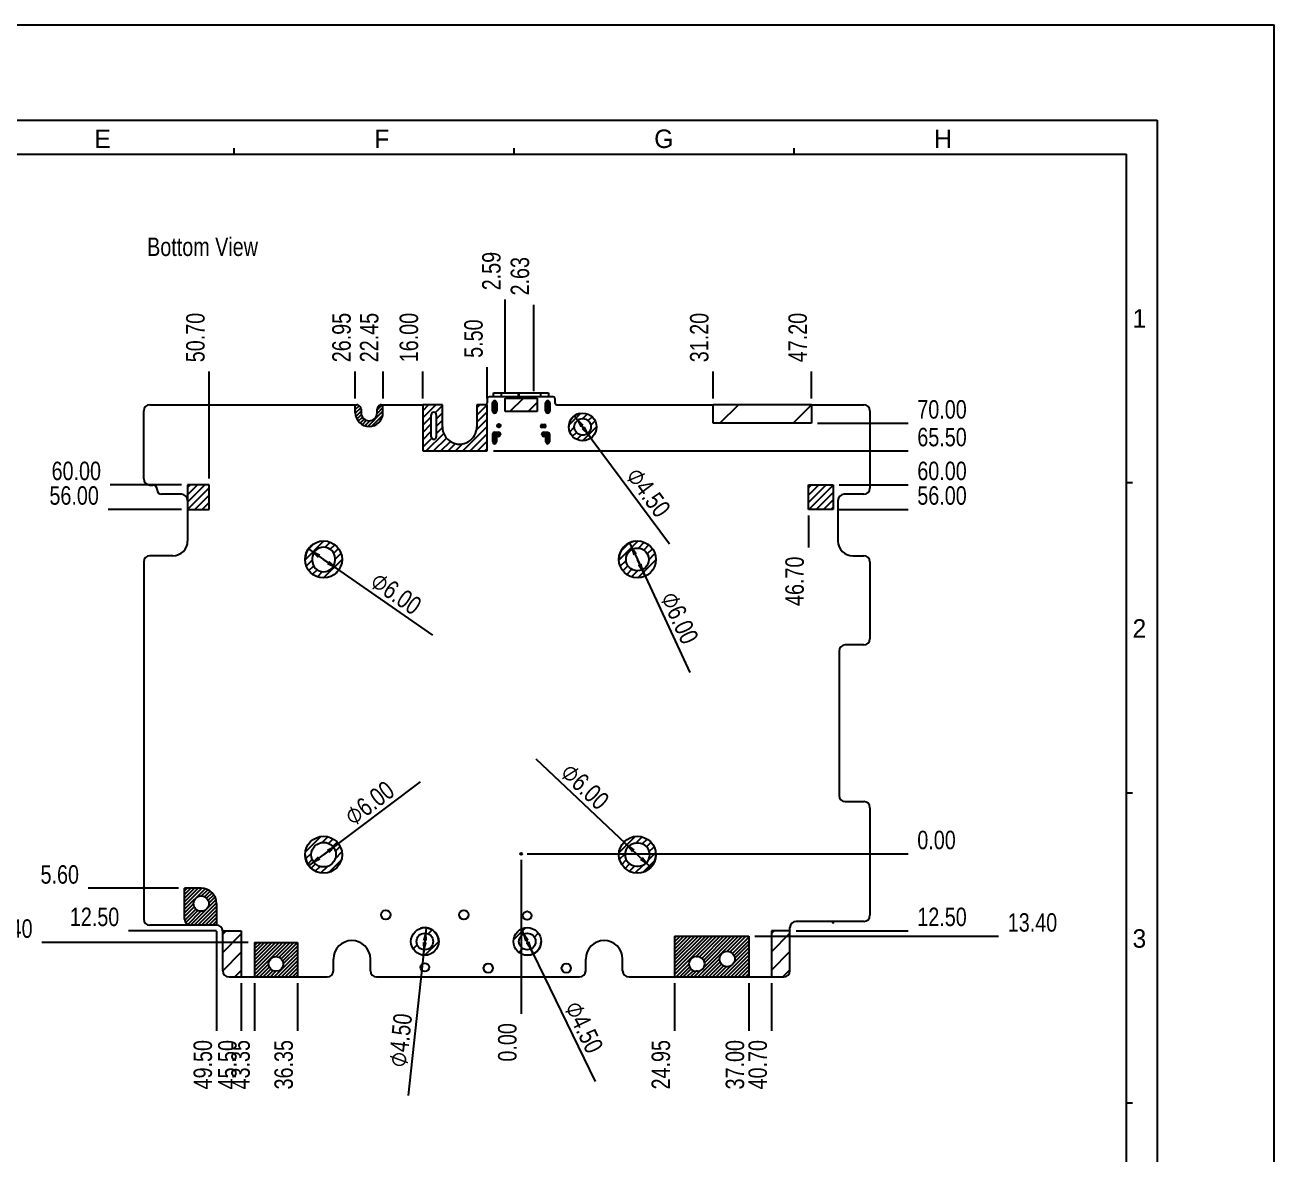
# Model space of a CAD drawing. Header units: millimetres. Extents: x 0 to 420, y 0 to 297.
# Drawn here: x 217 to 420, y 113.5 to 297 of the extents above; entities that cross this region are included whole.
import ezdxf

# ---------------------------------------------------------------- set-up
doc = ezdxf.new("R2010")
doc.units = ezdxf.units.MM
doc.header["$LTSCALE"] = 23.1
doc.layers.get('0').update_dxf_attribs({"linetype": 'CONTINUOUS'})
doc.layers.add('ASSEM_MEM', color=7, linetype='CONTINUOUS')
doc.layers.add('DETAIL', color=7, linetype='CONTINUOUS')
doc.styles.get("Standard").update_dxf_attribs({"font": 'txt', "width": 0.8})
doc.styles.add('TEXTSTYLE_2', font='txt')
doc.styles.add('TEXTSTYLE_3', font='symbol_asme.ttf')
doc.dimstyles.new('DIMSTYLE_1', dxfattribs={"dimtxt": 3, "dimasz": 2.1, "dimexe": 2, "dimexo": 1, "dimgap": 0.75, "dimtad": 0, "dimtih": 1, "dimtoh": 1, "dimzin": 0, "dimdsep": 46, "dimtxsty": 'STANDARD', "dimblk": '_FILLED', "dimblk1": '_FILLED', "dimblk2": '_FILLED', "dimcen": 0.09, "dimazin": 0, "dimtp": 0.01, "dimtm": 0.01, "dimtfac": 1, "dimtofl": 0, "dimtmove": 0, "dimatfit": 3, "dimldrblk": '_FILLED', "dimfxl": 1, "dimtolj": 1, "dimtzin": 0, "dimarcsym": 0})
doc.dimstyles.new('DIMSTYLE_2', dxfattribs={"dimtxt": 3, "dimasz": 2.1, "dimexe": 2, "dimexo": 1, "dimtad": 1, "dimzin": 0, "dimdsep": 46, "dimtxsty": 'STANDARD', "dimblk": '_FILLED', "dimblk1": '_FILLED', "dimblk2": '_FILLED', "dimcen": 0.09, "dimazin": 0, "dimtp": 0.01, "dimtm": 0.01, "dimtfac": 1, "dimtmove": 0, "dimatfit": 2, "dimldrblk": '_FILLED', "dimfxl": 1, "dimtolj": 1, "dimtzin": 0, "dimarcsym": 0})

# ---------------------------------------------------------------- blocks, each defined once
blk = doc.blocks.new('*D25')
at = {"color": 2, "linetype": 'CONTINUOUS'}
blk.add_line((246.92, 223.26), (246.92, 240.67), dxfattribs=at)
at = {"color": 2, "linetype": 'CONTINUOUS', "insert": (243.17, 242.17), "char_height": 3, "width": 12, "attachment_point": 1, "rotation": 90, "line_spacing_factor": 0.9}
blk.add_mtext('50.70', dxfattribs=at)
blk = doc.blocks.new('_FILLED')
at = {"color": 0, "linetype": 'BYBLOCK'}
blk.add_solid([(0, 0), (-1, 0.167), (-1, -0.167)], dxfattribs=at)
blk = doc.blocks.new('*D26')
at = {"color": 2, "linetype": 'CONTINUOUS'}
blk.add_line((297.62, 161.26), (297.62, 136.23), dxfattribs=at)
at = {"color": 2, "linetype": 'CONTINUOUS', "insert": (293.87, 134.73), "char_height": 3, "width": 9.6, "attachment_point": 3, "rotation": 90, "line_spacing_factor": 0.9}
blk.add_mtext('0.00', dxfattribs=at)
blk = doc.blocks.new('*D27')
at = {"color": 2, "linetype": 'CONTINUOUS'}
blk.add_line((270.67, 236.26), (270.67, 240.67), dxfattribs=at)
at = {"color": 2, "linetype": 'CONTINUOUS', "insert": (266.92, 242.17), "char_height": 3, "width": 12, "attachment_point": 1, "rotation": 90, "line_spacing_factor": 0.9}
blk.add_mtext('26.95', dxfattribs=at)
blk = doc.blocks.new('*D28')
at = {"color": 2, "linetype": 'CONTINUOUS'}
blk.add_line((275.17, 236.26), (275.17, 240.67), dxfattribs=at)
at = {"color": 2, "linetype": 'CONTINUOUS', "insert": (271.42, 242.17), "char_height": 3, "width": 12, "attachment_point": 1, "rotation": 90, "line_spacing_factor": 0.9}
blk.add_mtext('22.45', dxfattribs=at)
blk = doc.blocks.new('*D29')
at = {"color": 2, "linetype": 'CONTINUOUS'}
blk.add_line((281.62, 236.26), (281.62, 240.67), dxfattribs=at)
at = {"color": 2, "linetype": 'CONTINUOUS', "insert": (277.87, 242.17), "char_height": 3, "width": 12, "attachment_point": 1, "rotation": 90, "line_spacing_factor": 0.9}
blk.add_mtext('16.00', dxfattribs=at)
blk = doc.blocks.new('*D30')
at = {"color": 2, "linetype": 'CONTINUOUS'}
blk.add_line((292.12, 236.26), (292.12, 241.39), dxfattribs=at)
at = {"color": 2, "linetype": 'CONTINUOUS', "insert": (288.37, 242.89), "char_height": 3, "width": 9.6, "attachment_point": 1, "rotation": 90, "line_spacing_factor": 0.9}
blk.add_mtext('5.50', dxfattribs=at)
blk = doc.blocks.new('*D31')
at = {"color": 2, "linetype": 'CONTINUOUS'}
blk.add_line((295.03, 237.35), (295.03, 252.37), dxfattribs=at)
at = {"color": 2, "linetype": 'CONTINUOUS', "insert": (291.28, 253.87), "char_height": 3, "width": 9.6, "attachment_point": 1, "rotation": 90, "line_spacing_factor": 0.9}
blk.add_mtext('2.59', dxfattribs=at)
blk = doc.blocks.new('*D32')
at = {"color": 6, "linetype": 'CONTINUOUS'}
blk.add_line((299.67, 237.48), (299.67, 251.53), dxfattribs=at)
at = {"color": 6, "linetype": 'CONTINUOUS', "insert": (295.92, 253.03), "char_height": 3, "width": 9.6, "attachment_point": 1, "rotation": 90, "line_spacing_factor": 0.9}
blk.add_mtext('2.63', dxfattribs=at)
blk = doc.blocks.new('*D33')
at = {"color": 2, "linetype": 'CONTINUOUS'}
blk.add_line((328.82, 236.26), (328.82, 240.67), dxfattribs=at)
at = {"color": 2, "linetype": 'CONTINUOUS', "insert": (325.07, 242.17), "char_height": 3, "width": 12, "attachment_point": 1, "rotation": 90, "line_spacing_factor": 0.9}
blk.add_mtext('31.20', dxfattribs=at)
blk = doc.blocks.new('*D34')
at = {"color": 2, "linetype": 'CONTINUOUS'}
blk.add_line((344.82, 236.26), (344.82, 240.67), dxfattribs=at)
at = {"color": 2, "linetype": 'CONTINUOUS', "insert": (341.07, 242.17), "char_height": 3, "width": 12, "attachment_point": 1, "rotation": 90, "line_spacing_factor": 0.9}
blk.add_mtext('47.20', dxfattribs=at)
blk = doc.blocks.new('*D35')
at = {"color": 2, "linetype": 'CONTINUOUS'}
blk.add_line((344.32, 217.26), (344.32, 212.08), dxfattribs=at)
at = {"color": 2, "linetype": 'CONTINUOUS', "insert": (340.57, 210.58), "char_height": 3, "width": 12, "attachment_point": 3, "rotation": 90, "line_spacing_factor": 0.9}
blk.add_mtext('46.70', dxfattribs=at)
blk = doc.blocks.new('*D36')
at = {"color": 2, "linetype": 'CONTINUOUS'}
blk.add_line((338.32, 141.26), (338.32, 133.49), dxfattribs=at)
at = {"color": 2, "linetype": 'CONTINUOUS', "insert": (334.57, 131.99), "char_height": 3, "width": 12, "attachment_point": 3, "rotation": 90, "line_spacing_factor": 0.9}
blk.add_mtext('40.70', dxfattribs=at)
blk = doc.blocks.new('*D37')
at = {"color": 2, "linetype": 'CONTINUOUS'}
blk.add_line((334.62, 141.26), (334.62, 133.49), dxfattribs=at)
at = {"color": 2, "linetype": 'CONTINUOUS', "insert": (330.87, 131.99), "char_height": 3, "width": 12, "attachment_point": 3, "rotation": 90, "line_spacing_factor": 0.9}
blk.add_mtext('37.00', dxfattribs=at)
blk = doc.blocks.new('*D38')
at = {"color": 2, "linetype": 'CONTINUOUS'}
blk.add_line((322.57, 141.26), (322.57, 133.49), dxfattribs=at)
at = {"color": 2, "linetype": 'CONTINUOUS', "insert": (318.82, 131.99), "char_height": 3, "width": 12, "attachment_point": 3, "rotation": 90, "line_spacing_factor": 0.9}
blk.add_mtext('24.95', dxfattribs=at)
blk = doc.blocks.new('*D39')
at = {"color": 2, "linetype": 'CONTINUOUS'}
blk.add_line((261.27, 141.26), (261.27, 133.49), dxfattribs=at)
at = {"color": 2, "linetype": 'CONTINUOUS', "insert": (257.52, 131.99), "char_height": 3, "width": 12, "attachment_point": 3, "rotation": 90, "line_spacing_factor": 0.9}
blk.add_mtext('36.35', dxfattribs=at)
blk = doc.blocks.new('*D40')
at = {"color": 2, "linetype": 'CONTINUOUS'}
blk.add_line((254.27, 141.26), (254.27, 133.49), dxfattribs=at)
at = {"color": 2, "linetype": 'CONTINUOUS', "insert": (250.52, 131.99), "char_height": 3, "width": 12, "attachment_point": 3, "rotation": 90, "line_spacing_factor": 0.9}
blk.add_mtext('43.35', dxfattribs=at)
blk = doc.blocks.new('*D41')
at = {"color": 2, "linetype": 'CONTINUOUS'}
blk.add_line((248.12, 149.66), (248.12, 133.49), dxfattribs=at)
at = {"color": 2, "linetype": 'CONTINUOUS', "insert": (244.37, 131.99), "char_height": 3, "width": 12, "attachment_point": 3, "rotation": 90, "line_spacing_factor": 0.9}
blk.add_mtext('49.50', dxfattribs=at)
blk = doc.blocks.new('*D42')
at = {"color": 2, "linetype": 'CONTINUOUS'}
blk.add_line((252.12, 141.26), (252.12, 133.49), dxfattribs=at)
at = {"color": 2, "linetype": 'CONTINUOUS', "insert": (248.37, 131.99), "char_height": 3, "width": 12, "attachment_point": 3, "rotation": 90, "line_spacing_factor": 0.9}
blk.add_mtext('45.50', dxfattribs=at)
blk = doc.blocks.new('*D43')
at = {"color": 2, "linetype": 'CONTINUOUS'}
blk.add_line((345.82, 232.26), (360.52, 232.26), dxfattribs=at)
at = {"color": 2, "linetype": 'CONTINUOUS', "insert": (362.02, 236.01), "char_height": 3, "width": 12, "attachment_point": 1, "line_spacing_factor": 0.9}
blk.add_mtext('70.00', dxfattribs=at)
blk = doc.blocks.new('*D44')
at = {"color": 2, "linetype": 'CONTINUOUS'}
blk.add_line((298.62, 162.26), (360.52, 162.26), dxfattribs=at)
at = {"color": 2, "linetype": 'CONTINUOUS', "insert": (362.02, 166.01), "char_height": 3, "width": 9.6, "attachment_point": 1, "line_spacing_factor": 0.9}
blk.add_mtext('0.00', dxfattribs=at)
blk = doc.blocks.new('*D45')
at = {"color": 2, "linetype": 'CONTINUOUS'}
blk.add_line((293.12, 227.76), (360.52, 227.76), dxfattribs=at)
at = {"color": 2, "linetype": 'CONTINUOUS', "insert": (362.02, 231.51), "char_height": 3, "width": 12, "attachment_point": 1, "line_spacing_factor": 0.9}
blk.add_mtext('65.50', dxfattribs=at)
blk = doc.blocks.new('*D46')
at = {"color": 2, "linetype": 'CONTINUOUS'}
blk.add_line((349.32, 222.26), (360.52, 222.26), dxfattribs=at)
at = {"color": 2, "linetype": 'CONTINUOUS', "insert": (362.02, 226.01), "char_height": 3, "width": 12, "attachment_point": 1, "line_spacing_factor": 0.9}
blk.add_mtext('60.00', dxfattribs=at)
blk = doc.blocks.new('*D47')
at = {"color": 2, "linetype": 'CONTINUOUS'}
blk.add_line((349.32, 218.26), (360.52, 218.26), dxfattribs=at)
at = {"color": 2, "linetype": 'CONTINUOUS', "insert": (362.02, 222.01), "char_height": 3, "width": 12, "attachment_point": 1, "line_spacing_factor": 0.9}
blk.add_mtext('56.00', dxfattribs=at)
blk = doc.blocks.new('*D48')
at = {"color": 2, "linetype": 'CONTINUOUS'}
blk.add_line((342.32, 149.76), (360.52, 149.76), dxfattribs=at)
at = {"color": 2, "linetype": 'CONTINUOUS', "insert": (362.02, 153.51), "char_height": 3, "width": 12, "attachment_point": 1, "line_spacing_factor": 0.9}
blk.add_mtext('12.50', dxfattribs=at)
blk = doc.blocks.new('*D49')
at = {"color": 2, "linetype": 'CONTINUOUS'}
blk.add_line((335.62, 148.86), (375.22, 148.86), dxfattribs=at)
at = {"color": 2, "linetype": 'CONTINUOUS', "insert": (376.72, 152.61), "char_height": 3, "width": 12, "attachment_point": 1, "line_spacing_factor": 0.9}
blk.add_mtext('13.40', dxfattribs=at)
blk = doc.blocks.new('*D50')
at = {"color": 2, "linetype": 'CONTINUOUS'}
blk.add_line((253.27, 147.86), (219.71, 147.86), dxfattribs=at)
at = {"color": 2, "linetype": 'CONTINUOUS', "insert": (218.21, 151.61), "char_height": 3, "width": 12, "attachment_point": 3, "line_spacing_factor": 0.9}
blk.add_mtext('14.40', dxfattribs=at)
blk = doc.blocks.new('*D51')
at = {"color": 2, "linetype": 'CONTINUOUS'}
blk.add_line((248.12, 149.76), (233.8, 149.76), dxfattribs=at)
at = {"color": 2, "linetype": 'CONTINUOUS', "insert": (232.3, 153.51), "char_height": 3, "width": 12, "attachment_point": 3, "line_spacing_factor": 0.9}
blk.add_mtext('12.50', dxfattribs=at)
blk = doc.blocks.new('*D52')
at = {"color": 2, "linetype": 'CONTINUOUS'}
blk.add_line((241.92, 156.66), (227.25, 156.66), dxfattribs=at)
at = {"color": 2, "linetype": 'CONTINUOUS', "insert": (225.75, 160.41), "char_height": 3, "width": 9.6, "attachment_point": 3, "line_spacing_factor": 0.9}
blk.add_mtext('5.60', dxfattribs=at)
blk = doc.blocks.new('*D53')
at = {"color": 2, "linetype": 'CONTINUOUS'}
blk.add_line((242.42, 222.26), (230.83, 222.26), dxfattribs=at)
at = {"color": 2, "linetype": 'CONTINUOUS', "insert": (229.33, 226.01), "char_height": 3, "width": 12, "attachment_point": 3, "line_spacing_factor": 0.9}
blk.add_mtext('60.00', dxfattribs=at)
blk = doc.blocks.new('*D54')
at = {"color": 2, "linetype": 'CONTINUOUS'}
blk.add_line((242.42, 218.26), (230.48, 218.26), dxfattribs=at)
at = {"color": 2, "linetype": 'CONTINUOUS', "insert": (228.98, 222.01), "char_height": 3, "width": 12, "attachment_point": 3, "line_spacing_factor": 0.9}
blk.add_mtext('56.00', dxfattribs=at)
blk = doc.blocks.new('*D55')
at = {"color": 2, "linetype": 'CONTINUOUS'}
for p, q in [((263.06, 211.84), (265.52, 210.12)), ((267.98, 208.41), (265.52, 210.12)), ((265.52, 210.12), (283.2, 197.81))]:
    blk.add_line(p, q, dxfattribs=at)
at = {"color": 2, "linetype": 'CONTINUOUS', "xscale": 2.1, "yscale": 2.1, "zscale": 2.1}
for p, rotation in [((263.06, 211.84), 145.1528796855), ((267.98, 208.41), 325.1528796855)]:
    blk.add_blockref('_FILLED', p, dxfattribs=dict(at, rotation=rotation))
at = {"color": 2, "linetype": 'CONTINUOUS', "insert": (274.56, 208.39), "char_height": 3, "width": 19.7077, "attachment_point": 1, "rotation": 325.1529, "line_spacing_factor": 0.9, "style": 'TEXTSTYLE_3'}
blk.add_mtext('⌀\\ftxt;{\\W0.8;6.00}', dxfattribs=at)
blk = doc.blocks.new('*D56')
at = {"color": 2, "linetype": 'CONTINUOUS'}
for p, q in [((265.52, 162.12), (281.27, 173.97)), ((267.92, 163.92), (265.52, 162.12)), ((263.12, 160.32), (265.52, 162.12))]:
    blk.add_line(p, q, dxfattribs=at)
at = {"color": 2, "linetype": 'CONTINUOUS', "xscale": 2.1, "yscale": 2.1, "zscale": 2.1}
for p, rotation in [((267.92, 163.92), 36.9458460035), ((263.12, 160.32), 216.9458460035)]:
    blk.add_blockref('_FILLED', p, dxfattribs=dict(at, rotation=rotation))
at = {"color": 2, "linetype": 'CONTINUOUS', "insert": (268.52, 169.07), "char_height": 3, "width": 19.7077, "attachment_point": 1, "rotation": 36.9458, "line_spacing_factor": 0.9, "style": 'TEXTSTYLE_3'}
blk.add_mtext('⌀\\ftxt;{\\W0.8;6.00}', dxfattribs=at)
blk = doc.blocks.new('*D57')
at = {"color": 2, "linetype": 'CONTINUOUS'}
for p, q in [((315.26, 212.84), (316.52, 210.12)), ((317.78, 207.4), (316.52, 210.12)), ((316.52, 210.12), (325.03, 191.75))]:
    blk.add_line(p, q, dxfattribs=at)
at = {"color": 2, "linetype": 'CONTINUOUS', "xscale": 2.1, "yscale": 2.1, "zscale": 2.1}
for p, rotation in [((315.26, 212.84), 114.8564862823), ((317.78, 207.4), 294.8564862823)]:
    blk.add_blockref('_FILLED', p, dxfattribs=dict(at, rotation=rotation))
at = {"color": 2, "linetype": 'CONTINUOUS', "insert": (322.91, 205.25), "char_height": 3, "width": 19.7077, "attachment_point": 1, "rotation": 294.8565, "line_spacing_factor": 0.9, "style": 'TEXTSTYLE_3'}
blk.add_mtext('⌀\\ftxt;{\\W0.8;6.00}', dxfattribs=at)
blk = doc.blocks.new('*D58')
at = {"color": 2, "linetype": 'CONTINUOUS'}
for p, q in [((316.52, 162.12), (300.07, 177.64)), ((314.34, 164.18), (316.52, 162.12)), ((318.7, 160.06), (316.52, 162.12))]:
    blk.add_line(p, q, dxfattribs=at)
at = {"color": 2, "linetype": 'CONTINUOUS', "xscale": 2.1, "yscale": 2.1, "zscale": 2.1}
for p, rotation in [((314.34, 164.18), 136.6689929686), ((318.7, 160.06), 316.6689929686)]:
    blk.add_blockref('_FILLED', p, dxfattribs=dict(at, rotation=rotation))
at = {"color": 2, "linetype": 'CONTINUOUS', "insert": (312.2, 171.35), "char_height": 3, "width": 19.7077, "attachment_point": 3, "rotation": 316.669, "line_spacing_factor": 0.9, "style": 'TEXTSTYLE_3'}
blk.add_mtext('⌀\\ftxt;{\\W0.8;6.00}', dxfattribs=at)
blk = doc.blocks.new('*D59')
at = {"color": 2, "linetype": 'CONTINUOUS'}
for p, q in [((306.28, 233.47), (307.62, 231.66)), ((308.96, 229.86), (307.62, 231.66)), ((307.62, 231.66), (321.72, 212.68))]:
    blk.add_line(p, q, dxfattribs=at)
at = {"color": 2, "linetype": 'CONTINUOUS', "xscale": 2.1, "yscale": 2.1, "zscale": 2.1}
for p, rotation in [((306.28, 233.47), 126.6146662933), ((308.96, 229.86), 306.6146662933)]:
    blk.add_blockref('_FILLED', p, dxfattribs=dict(at, rotation=rotation))
at = {"color": 2, "linetype": 'CONTINUOUS', "insert": (316.9, 225.46), "char_height": 3, "width": 19.7077, "attachment_point": 1, "rotation": 306.6147, "line_spacing_factor": 0.9, "style": 'TEXTSTYLE_3'}
blk.add_mtext('⌀\\ftxt;{\\W0.8;4.50}', dxfattribs=at)
blk = doc.blocks.new('*D60')
at = {"color": 2, "linetype": 'CONTINUOUS'}
for p, q in [((282.21, 150.25), (281.97, 148.01)), ((281.97, 148.01), (279.26, 122.98)), ((281.73, 145.77), (281.97, 148.01))]:
    blk.add_line(p, q, dxfattribs=at)
at = {"color": 2, "linetype": 'CONTINUOUS', "xscale": 2.1, "yscale": 2.1, "zscale": 2.1}
for p, rotation in [((282.21, 150.25), 83.8208114914), ((281.73, 145.77), 263.8208114914)]:
    blk.add_blockref('_FILLED', p, dxfattribs=dict(at, rotation=rotation))
at = {"color": 2, "linetype": 'CONTINUOUS', "insert": (276.94, 136.45), "char_height": 3, "width": 19.7077, "attachment_point": 3, "rotation": 83.8208, "line_spacing_factor": 0.9, "style": 'TEXTSTYLE_3'}
blk.add_mtext('⌀\\ftxt;{\\W0.8;4.50}', dxfattribs=at)
blk = doc.blocks.new('*D61')
at = {"color": 2, "linetype": 'CONTINUOUS'}
for p, q in [((297.64, 150.04), (298.62, 148.01)), ((299.6, 145.99), (298.62, 148.01)), ((298.62, 148.01), (309.65, 125.25))]:
    blk.add_line(p, q, dxfattribs=at)
at = {"color": 2, "linetype": 'CONTINUOUS', "xscale": 2.1, "yscale": 2.1, "zscale": 2.1}
for p, rotation in [((297.64, 150.04), 115.8522380238), ((299.6, 145.99), 295.8522380238)]:
    blk.add_blockref('_FILLED', p, dxfattribs=dict(at, rotation=rotation))
at = {"color": 2, "linetype": 'CONTINUOUS', "insert": (307.29, 138.71), "char_height": 3, "width": 19.7077, "attachment_point": 1, "rotation": 295.8522, "line_spacing_factor": 0.9, "style": 'TEXTSTYLE_3'}
blk.add_mtext('⌀\\ftxt;{\\W0.8;4.50}', dxfattribs=at)

msp = doc.modelspace()

# ---------------------------------------------------------------- linework, layer by layer
at = {"color": 7, "linetype": 'CONTINUOUS'}
for p in [(0, 297), (420, 0)]:
    msp.add_line(p, (420, 297), dxfattribs=at)
at = {"color": 4, "linetype": 'CONTINUOUS'}
for p, q in [((19, 281.5), (401, 281.5)), ((401, 281.5), (401, 15.5)), ((251, 276), (251, 277)), ((296.5, 276), (296.5, 277)), ((342, 276), (342, 277)), ((23.5, 276), (396, 276)), ((396, 21), (396, 276)), ((396, 222.6), (397, 222.6)), ((396, 172.2), (397, 172.2)), ((396, 121.8), (397, 121.8))]:
    msp.add_line(p, q, dxfattribs=at)
at = {"color": 2, "linetype": 'CONTINUOUS'}
for centre, radius, start, end in [((307.618, 231.661), 2.25, 102.65218, 180), ((265.518, 210.121), 3, 126.71793, 180), ((316.518, 210.121), 3, 96.42154, 180), ((265.518, 162.121), 3, 180, 235.38079), ((316.518, 162.121), 3, 298.23404, 360), ((281.968, 148.011), 2.25, 0, 107.7833), ((298.618, 148.011), 2.25, 271.88975, 360)]:
    msp.add_arc(centre, radius, start, end, dxfattribs=at)
at = {"layer": 'ASSEM_MEM', "color": 7, "linetype": 'CONTINUOUS'}
for p, q in [((292.118, 236.261), (292.118, 235.561)), ((302.818, 236.561), (292.418, 236.561)), ((292.948, 234.261), (292.948, 235.561)), ((293.148, 236.561), (293.148, 237.211)), ((293.148, 237.211), (302.088, 237.211)), ((293.148, 235.868), (293.148, 233.955)), ((293.148, 235.661), (293.448, 235.661)), ((293.448, 233.955), (293.448, 235.868)), ((293.648, 235.561), (293.648, 234.261)), ((297.218, 236.561), (297.218, 237.211)), ((297.218, 237.011), (297.238, 237.011)), ((297.218, 236.961), (297.238, 236.961)), ((297.238, 236.786), (297.218, 236.786)), ((297.238, 237.211), (297.238, 236.561)), ((301.588, 234.261), (301.588, 235.561)), ((301.788, 235.868), (301.788, 233.955)), ((301.788, 235.661), (302.088, 235.661)), ((302.088, 237.211), (302.088, 236.561)), ((302.088, 233.955), (302.088, 235.868)), ((302.288, 235.561), (302.288, 234.261)), ((303.118, 236.261), (303.118, 235.561)), ((236.268, 223.211), (236.268, 234.261)), ((237.268, 235.261), (270.668, 235.261)), ((275.168, 235.261), (281.618, 235.261)), ((293.448, 234.161), (293.148, 234.161)), ((302.088, 234.161), (301.788, 234.161)), ((303.418, 235.261), (328.818, 235.261)), ((344.818, 235.261), (353.318, 235.261)), ((354.318, 234.261), (354.318, 221.711)), ((290.418, 231.681), (290.418, 231.661)), ((293.868, 232.121), (294.167, 232.121)), ((294.111, 231.586), (293.924, 231.586)), ((301.524, 231.586), (300.911, 231.586)), ((301.031, 231.986), (301.405, 231.986)), ((301.043, 232.046), (301.393, 232.046)), ((301.393, 231.546), (301.043, 231.546)), ((292.998, 229.211), (292.998, 230.511)), ((293.148, 230.765), (293.148, 229.211)), ((293.148, 230.511), (293.448, 230.511)), ((293.298, 230.811), (293.948, 230.811)), ((293.448, 229.211), (293.448, 230.811)), ((293.448, 230.041), (293.466, 230.041)), ((293.448, 230.031), (293.598, 230.031)), ((293.448, 229.881), (293.468, 229.881)), ((293.468, 229.281), (293.468, 230.811)), ((293.468, 230.786), (293.515, 230.786)), ((294.243, 230.536), (293.468, 230.536)), ((293.468, 230.386), (294.243, 230.386)), ((293.598, 230.061), (293.468, 230.061)), ((293.515, 230.786), (293.515, 230.811)), ((293.515, 229.281), (293.515, 230.031)), ((293.598, 230.111), (293.598, 229.211)), ((293.948, 230.111), (293.598, 230.111)), ((293.668, 230.386), (293.668, 230.536)), ((293.708, 230.546), (293.708, 230.536)), ((293.793, 230.546), (293.708, 230.546)), ((293.708, 230.386), (293.708, 230.376)), ((293.708, 230.376), (294.058, 230.376)), ((293.718, 230.546), (293.718, 230.536)), ((293.793, 230.746), (293.793, 230.546)), ((293.953, 230.746), (293.793, 230.746)), ((293.89, 230.516), (293.818, 230.516)), ((293.818, 230.406), (293.868, 230.406)), ((293.868, 230.406), (293.872, 230.516)), ((293.868, 230.406), (293.874, 230.406)), ((293.874, 230.406), (293.872, 230.516)), ((293.874, 230.406), (293.89, 230.406)), ((293.953, 230.546), (293.953, 230.746)), ((294.058, 230.546), (293.953, 230.546)), ((293.97, 230.52), (293.97, 230.402)), ((294.018, 230.386), (294.018, 230.536)), ((294.028, 230.386), (294.028, 230.376)), ((294.048, 230.386), (294.048, 230.546)), ((294.058, 230.536), (294.058, 230.546)), ((294.058, 230.376), (294.058, 230.386)), ((294.248, 230.511), (294.248, 230.411)), ((300.988, 230.411), (300.988, 230.511)), ((300.993, 230.536), (301.768, 230.536)), ((300.993, 230.386), (301.768, 230.386)), ((301.178, 230.546), (301.178, 230.536)), ((301.283, 230.546), (301.178, 230.546)), ((301.178, 230.386), (301.178, 230.376)), ((301.178, 230.376), (301.528, 230.376)), ((301.188, 230.386), (301.188, 230.546)), ((301.208, 230.376), (301.208, 230.386)), ((301.218, 230.386), (301.218, 230.536)), ((301.266, 230.402), (301.266, 230.52)), ((301.283, 230.746), (301.283, 230.546)), ((301.443, 230.746), (301.283, 230.746)), ((301.288, 230.811), (301.938, 230.811)), ((301.638, 230.111), (301.288, 230.111)), ((301.361, 230.516), (301.346, 230.516)), ((301.346, 230.406), (301.418, 230.406)), ((301.368, 230.516), (301.361, 230.516)), ((301.364, 230.406), (301.361, 230.516)), ((301.368, 230.516), (301.364, 230.406)), ((301.418, 230.516), (301.368, 230.516)), ((301.443, 230.546), (301.443, 230.746)), ((301.528, 230.546), (301.443, 230.546)), ((301.518, 230.536), (301.518, 230.546)), ((301.528, 230.536), (301.528, 230.546)), ((301.528, 230.376), (301.528, 230.386)), ((301.568, 230.386), (301.568, 230.536)), ((301.638, 229.211), (301.638, 230.111)), ((301.768, 230.061), (301.638, 230.061)), ((301.788, 230.031), (301.638, 230.031)), ((301.72, 230.811), (301.72, 230.786)), ((301.768, 230.786), (301.72, 230.786)), ((301.72, 229.281), (301.72, 230.031)), ((301.768, 229.281), (301.768, 230.811)), ((301.788, 229.881), (301.768, 229.881)), ((301.769, 230.041), (301.788, 230.041)), ((301.788, 230.811), (301.788, 229.211)), ((301.788, 230.511), (302.088, 230.511)), ((302.088, 229.211), (302.088, 230.765)), ((302.238, 230.511), (302.238, 229.211)), ((293.448, 229.211), (293.148, 229.211)), ((293.448, 229.281), (293.598, 229.281)), ((301.638, 229.281), (301.788, 229.281)), ((302.088, 229.211), (301.788, 229.211)), ((237.268, 222.211), (237.768, 222.211)), ((238.468, 221.511), (238.468, 221.411)), ((242.418, 220.711), (239.168, 220.711)), ((349.118, 219.711), (349.118, 213.111)), ((353.318, 220.711), (350.118, 220.711)), ((243.418, 218.261), (243.418, 213.111)), ((236.268, 209.711), (236.268, 151.661)), ((241.018, 210.711), (237.268, 210.711)), ((351.518, 210.711), (353.318, 210.711)), ((354.318, 209.711), (354.318, 197.211)), ((349.318, 195.211), (349.318, 171.761)), ((353.318, 196.211), (350.318, 196.211)), ((350.318, 170.761), (353.318, 170.761)), ((354.318, 169.761), (354.318, 152.261)), ((243.918, 150.661), (237.268, 150.661)), ((341.318, 149.761), (341.318, 150.261)), ((353.318, 151.261), (342.318, 151.261)), ((267.118, 143.261), (267.118, 145.161)), ((273.118, 143.261), (273.118, 145.161)), ((308.118, 143.261), (308.118, 145.161)), ((314.118, 143.261), (314.118, 145.161)), ((252.118, 142.261), (254.268, 142.261)), ((261.268, 142.261), (266.118, 142.261)), ((274.118, 142.261), (307.118, 142.261)), ((315.118, 142.261), (322.568, 142.261)), ((334.618, 142.261), (338.318, 142.261))]:
    msp.add_line(p, q, dxfattribs=at)
at = {"layer": 'ASSEM_MEM', "color": 9, "linetype": 'CONTINUOUS'}
for p, q in [((293.448, 235.645), (293.148, 235.645)), ((293.148, 235.553), (293.448, 235.553)), ((294.403, 237.211), (294.403, 236.561)), ((300.833, 236.561), (300.833, 237.211)), ((302.088, 235.645), (301.788, 235.645)), ((301.788, 235.553), (302.088, 235.553)), ((293.448, 235.418), (293.148, 235.418)), ((293.148, 234.404), (293.448, 234.404)), ((293.448, 234.27), (293.148, 234.27)), ((293.148, 234.177), (293.448, 234.177)), ((302.088, 235.418), (301.788, 235.418)), ((301.788, 234.404), (302.088, 234.404)), ((302.088, 234.27), (301.788, 234.27)), ((301.788, 234.177), (302.088, 234.177)), ((293.148, 230.661), (293.448, 230.661)), ((293.448, 230.495), (293.148, 230.495)), ((293.148, 230.403), (293.448, 230.403)), ((293.448, 230.268), (293.148, 230.268)), ((293.148, 229.454), (293.448, 229.454)), ((293.568, 230.536), (293.568, 230.386)), ((293.793, 230.586), (293.953, 230.586)), ((293.818, 230.516), (293.818, 230.406)), ((293.89, 230.406), (293.89, 230.516)), ((294.046, 230.386), (294.046, 230.536)), ((294.118, 230.536), (294.118, 230.386)), ((294.198, 230.386), (294.198, 230.536)), ((301.038, 230.536), (301.038, 230.386)), ((301.118, 230.386), (301.118, 230.536)), ((301.189, 230.536), (301.189, 230.386)), ((301.283, 230.586), (301.443, 230.586)), ((301.346, 230.516), (301.346, 230.406)), ((301.418, 230.406), (301.418, 230.516)), ((301.668, 230.386), (301.668, 230.536)), ((301.788, 230.661), (302.088, 230.661)), ((302.088, 230.495), (301.788, 230.495)), ((301.788, 230.403), (302.088, 230.403)), ((302.088, 230.268), (301.788, 230.268)), ((301.788, 229.454), (302.088, 229.454)), ((293.448, 229.32), (293.148, 229.32)), ((293.148, 229.227), (293.448, 229.227)), ((302.088, 229.32), (301.788, 229.32)), ((301.788, 229.227), (302.088, 229.227))]:
    msp.add_line(p, q, dxfattribs=at)
at = {"layer": 'ASSEM_MEM', "color": 4, "linetype": 'CONTINUOUS'}
for p, q in [((295.028, 234.141), (295.028, 236.351)), ((295.028, 236.351), (300.248, 236.351)), ((300.248, 236.351), (300.248, 234.141)), ((270.668, 235.196), (270.662, 235.196)), ((270.668, 233.961), (270.668, 235.261)), ((270.668, 235.261), (270.911, 235.261)), ((271.471, 234.908), (271.264, 235.115)), ((271.618, 234.554), (271.618, 233.961)), ((274.218, 233.961), (274.218, 234.554)), ((274.571, 235.115), (274.364, 234.908)), ((274.925, 235.261), (275.168, 235.261)), ((275.168, 233.961), (275.168, 235.261)), ((281.618, 235.261), (281.618, 227.761)), ((284.818, 235.261), (281.618, 235.261)), ((283.018, 230.041), (283.018, 233.641)), ((283.818, 233.641), (283.818, 230.041)), ((284.818, 231.641), (284.818, 235.261)), ((290.418, 235.261), (290.418, 231.681)), ((292.118, 235.261), (290.418, 235.261)), ((292.118, 227.761), (292.118, 235.261)), ((300.248, 234.141), (295.028, 234.141)), ((328.818, 232.261), (328.818, 235.261)), ((344.818, 235.261), (328.818, 235.261)), ((344.818, 235.261), (344.818, 232.261)), ((344.818, 232.261), (328.818, 232.261)), ((281.618, 227.761), (292.118, 227.761)), ((243.418, 222.261), (243.418, 218.261)), ((246.918, 222.261), (243.418, 222.261)), ((246.918, 218.261), (246.918, 222.261)), ((344.318, 222.261), (348.318, 222.261)), ((344.318, 218.261), (344.318, 222.261)), ((348.318, 222.261), (348.318, 218.261)), ((243.418, 218.261), (246.918, 218.261)), ((348.318, 218.261), (344.318, 218.261)), ((263.668, 210.271), (263.668, 209.971)), ((267.368, 209.971), (267.368, 210.271)), ((316.668, 163.971), (316.368, 163.971)), ((316.368, 160.271), (316.668, 160.271)), ((242.918, 151.661), (242.918, 156.661)), ((245.618, 156.661), (242.918, 156.661)), ((248.118, 154.161), (248.118, 150.661)), ((248.118, 150.661), (243.918, 150.661)), ((249.118, 143.261), (249.118, 149.761)), ((249.118, 149.761), (252.118, 149.761)), ((252.118, 149.761), (252.118, 142.261)), ((322.568, 148.861), (334.618, 148.861)), ((322.568, 148.861), (322.568, 142.261)), ((334.618, 148.861), (334.618, 142.261)), ((341.318, 149.761), (338.318, 149.761)), ((338.318, 149.761), (338.318, 142.261)), ((341.318, 143.261), (341.318, 149.761)), ((254.268, 147.861), (254.268, 142.261)), ((254.268, 147.861), (261.268, 147.861)), ((261.268, 147.861), (261.268, 142.261)), ((326.068, 145.561), (326.268, 145.561)), ((250.118, 142.261), (252.118, 142.261)), ((254.268, 142.261), (261.268, 142.261)), ((322.568, 142.261), (334.618, 142.261)), ((326.268, 143.161), (326.068, 143.161)), ((338.318, 142.261), (340.318, 142.261))]:
    msp.add_line(p, q, dxfattribs=at)
at = {"layer": 'ASSEM_MEM', "color": 2, "linetype": 'CONTINUOUS'}
for p, q in [((295.788, 234.141), (297.998, 236.351)), ((298.757, 234.141), (300.248, 235.631)), ((270.668, 235.059), (270.87, 235.261)), ((270.668, 234.465), (271.291, 235.088)), ((270.67, 233.873), (271.568, 234.771)), ((270.75, 233.359), (271.618, 234.227)), ((270.917, 232.932), (271.651, 233.667)), ((272.678, 231.724), (275.168, 234.213)), ((273.291, 231.742), (275.137, 233.588)), ((274.213, 233.853), (275.168, 234.807)), ((274.218, 234.451), (275.028, 235.261)), ((281.618, 234.297), (282.581, 235.261)), ((281.618, 233.11), (283.769, 235.261)), ((283.657, 233.961), (284.818, 235.122)), ((283.818, 232.934), (284.818, 233.934)), ((290.418, 234.782), (290.897, 235.261)), ((290.418, 233.594), (292.085, 235.261)), ((290.418, 232.406), (292.118, 234.106)), ((305.384, 231.929), (307.35, 233.895)), ((307.653, 233.011), (308.41, 233.767)), ((329.938, 232.261), (332.938, 235.261)), ((341.818, 232.261), (344.818, 235.261)), ((271.149, 232.57), (271.829, 233.251)), ((271.438, 232.266), (272.113, 232.94)), ((271.784, 232.018), (272.497, 232.731)), ((272.192, 231.831), (273.026, 232.666)), ((281.618, 231.922), (283.018, 233.322)), ((281.618, 230.734), (283.018, 232.134)), ((283.818, 231.746), (284.818, 232.746)), ((283.818, 230.558), (284.82, 231.56)), ((288.149, 227.761), (292.118, 231.73)), ((290.375, 231.176), (292.118, 232.918)), ((305.512, 230.869), (306.268, 231.625)), ((307.618, 229.411), (309.868, 231.661)), ((308.507, 232.677), (309.145, 233.314)), ((308.942, 231.923), (309.649, 232.63)), ((281.618, 229.546), (283.018, 230.946)), ((281.618, 228.358), (283.083, 229.823)), ((282.209, 227.761), (285.033, 230.585)), ((283.397, 227.761), (285.484, 229.848)), ((289.337, 227.761), (292.118, 230.542)), ((305.965, 230.134), (306.602, 230.771)), ((306.649, 229.63), (307.356, 230.337)), ((284.585, 227.761), (286.119, 229.296)), ((285.773, 227.761), (286.953, 228.941)), ((286.961, 227.761), (288.103, 228.903)), ((290.525, 227.761), (292.118, 229.354)), ((291.713, 227.761), (292.118, 228.166)), ((243.418, 221.825), (243.854, 222.261)), ((243.418, 220.637), (245.042, 222.261)), ((243.418, 219.449), (246.23, 222.261)), ((243.418, 218.261), (246.918, 221.761)), ((344.318, 221.75), (344.829, 222.261)), ((344.318, 220.562), (346.017, 222.261)), ((344.318, 219.374), (347.205, 222.261)), ((344.393, 218.261), (348.318, 222.186)), ((244.606, 218.261), (246.918, 220.573)), ((245.794, 218.261), (246.918, 219.385)), ((345.581, 218.261), (348.318, 220.998)), ((346.769, 218.261), (348.318, 219.81)), ((347.956, 218.261), (348.318, 218.622)), ((262.518, 210.061), (265.578, 213.12)), ((262.963, 211.694), (263.945, 212.675)), ((265.751, 212.106), (266.574, 212.929)), ((266.603, 211.77), (267.338, 212.505)), ((267.155, 211.134), (267.928, 211.907)), ((313.521, 209.982), (316.656, 213.118)), ((313.857, 211.506), (315.133, 212.782)), ((316.69, 211.963), (317.633, 212.906)), ((317.562, 211.648), (318.384, 212.47)), ((318.13, 211.028), (318.962, 211.86)), ((262.71, 209.065), (263.668, 210.023)), ((265.518, 207.121), (268.518, 210.121)), ((267.368, 210.159), (268.342, 211.133)), ((313.733, 209.006), (314.676, 209.949)), ((316.6, 207.122), (319.517, 210.038)), ((318.367, 210.077), (319.363, 211.073)), ((263.133, 208.3), (263.902, 209.069)), ((263.732, 207.711), (264.468, 208.447)), ((264.506, 207.297), (265.339, 208.13)), ((267.272, 207.687), (267.951, 208.367)), ((314.169, 208.255), (314.991, 209.076)), ((314.779, 207.676), (315.611, 208.509)), ((315.566, 207.276), (316.562, 208.272)), ((262.553, 162.578), (265.061, 165.086)), ((265.268, 164.105), (266.204, 165.041)), ((266.309, 163.958), (267.051, 164.7)), ((313.54, 162.484), (316.155, 165.099)), ((316.208, 163.964), (317.269, 165.025)), ((317.294, 163.862), (318.101, 164.669)), ((267.001, 163.463), (267.709, 164.17)), ((267.421, 161.507), (268.484, 162.57)), ((267.431, 162.704), (268.197, 163.471)), ((318.012, 163.392), (318.748, 164.128)), ((318.353, 161.357), (319.494, 162.498)), ((318.445, 162.637), (319.224, 163.416)), ((262.597, 161.435), (263.534, 162.371)), ((262.939, 160.588), (263.681, 161.33)), ((263.469, 159.93), (264.176, 160.638)), ((266.338, 159.235), (268.404, 161.301)), ((313.614, 161.369), (314.525, 162.281)), ((313.97, 160.538), (314.717, 161.285)), ((314.511, 159.891), (315.26, 160.64)), ((316.141, 159.145), (317.432, 160.436)), ((317.455, 159.271), (319.368, 161.184)), ((264.168, 159.442), (264.934, 160.208)), ((265.069, 159.155), (266.132, 160.218)), ((315.223, 159.415), (316.099, 160.291)), ((242.918, 156.228), (243.351, 156.661)), ((242.918, 155.634), (243.945, 156.661)), ((242.918, 155.04), (244.539, 156.661)), ((242.918, 154.446), (245.133, 156.661)), ((242.918, 153.852), (245.725, 156.659)), ((242.918, 153.258), (246.242, 156.582)), ((245.664, 155.41), (246.679, 156.425)), ((246.143, 155.295), (247.055, 156.207)), ((246.494, 155.052), (247.378, 155.936)), ((246.526, 153.302), (248.032, 154.809)), ((246.742, 154.707), (247.651, 155.615)), ((246.866, 154.236), (247.872, 155.242)), ((242.918, 152.664), (244.369, 154.115)), ((242.918, 152.07), (244.484, 153.636)), ((242.932, 151.491), (244.727, 153.285)), ((243.109, 151.073), (245.072, 153.036)), ((243.422, 150.792), (245.543, 152.913)), ((243.885, 150.662), (246.477, 153.253)), ((244.479, 150.661), (248.114, 154.296)), ((245.073, 150.661), (248.118, 153.706)), ((245.667, 150.661), (248.118, 153.112)), ((246.261, 150.661), (248.118, 152.518)), ((246.855, 150.661), (248.118, 151.924)), ((247.449, 150.661), (248.118, 151.33)), ((248.043, 150.661), (248.118, 150.736)), ((296.386, 148.3), (298.328, 150.242)), ((249.118, 149.201), (249.678, 149.761)), ((249.118, 146.231), (252.118, 149.231)), ((282.492, 149.255), (283.158, 149.921)), ((299.77, 148.714), (300.417, 149.362)), ((322.568, 148.564), (322.865, 148.861)), ((322.568, 147.97), (323.459, 148.861)), ((322.568, 147.376), (324.053, 148.861)), ((322.568, 146.782), (324.647, 148.861)), ((322.568, 146.188), (325.241, 148.861)), ((322.568, 145.594), (325.835, 148.861)), ((322.568, 145), (326.429, 148.861)), ((322.568, 144.406), (327.023, 148.861)), ((322.568, 143.812), (327.617, 148.861)), ((322.568, 143.218), (328.21, 148.861)), ((322.568, 142.624), (328.804, 148.861)), ((326.098, 145.561), (329.398, 148.861)), ((326.362, 142.261), (332.962, 148.861)), ((326.635, 145.504), (329.992, 148.861)), ((327.021, 145.295), (330.586, 148.861)), ((327.297, 144.978), (331.18, 148.861)), ((327.35, 143.843), (332.368, 148.861)), ((327.454, 144.541), (331.774, 148.861)), ((331.106, 146.411), (333.556, 148.861)), ((331.602, 146.313), (334.15, 148.861)), ((331.964, 146.081), (334.618, 148.735)), ((338.318, 149.305), (338.774, 149.761)), ((338.318, 146.335), (341.318, 149.335)), ((249.118, 143.261), (252.118, 146.261)), ((254.268, 147.383), (254.746, 147.861)), ((254.268, 146.789), (255.34, 147.861)), ((254.268, 146.195), (255.934, 147.861)), ((254.268, 145.601), (256.528, 147.861)), ((254.268, 145.007), (257.122, 147.861)), ((254.268, 144.413), (257.716, 147.861)), ((254.268, 143.819), (258.31, 147.861)), ((254.268, 143.225), (258.904, 147.861)), ((254.268, 142.631), (259.498, 147.861)), ((257.792, 145.561), (260.092, 147.861)), ((258.274, 145.449), (260.686, 147.861)), ((258.622, 145.204), (261.268, 147.849)), ((258.863, 144.851), (261.268, 147.255)), ((258.968, 144.361), (261.268, 146.661)), ((280.058, 146.821), (280.724, 147.487)), ((281.968, 145.761), (284.218, 148.011)), ((297.267, 146.211), (297.915, 146.859)), ((330.52, 142.261), (334.618, 146.359)), ((332.199, 144.534), (334.618, 146.953)), ((332.223, 145.746), (334.618, 148.141)), ((332.361, 145.29), (334.618, 147.547)), ((338.318, 143.366), (341.318, 146.366)), ((254.492, 142.261), (256.568, 144.337)), ((257.462, 142.261), (261.268, 146.067)), ((258.056, 142.261), (261.268, 145.473)), ((258.65, 142.261), (261.268, 144.879)), ((259.244, 142.261), (261.268, 144.285)), ((322.798, 142.261), (324.868, 144.331)), ((326.956, 142.261), (329.868, 145.173)), ((327.55, 142.261), (329.966, 144.676)), ((328.144, 142.261), (330.198, 144.315)), ((331.114, 142.261), (334.618, 145.765)), ((331.708, 142.261), (334.618, 145.171)), ((332.302, 142.261), (334.618, 144.577)), ((251.088, 142.261), (252.118, 143.291)), ((255.086, 142.261), (256.68, 143.855)), ((255.68, 142.261), (256.925, 143.507)), ((256.274, 142.261), (257.278, 143.265)), ((256.868, 142.261), (257.768, 143.161)), ((259.838, 142.261), (261.268, 143.691)), ((260.432, 142.261), (261.268, 143.097)), ((261.026, 142.261), (261.268, 142.503)), ((323.392, 142.261), (324.982, 143.851)), ((323.986, 142.261), (325.229, 143.503)), ((324.58, 142.261), (325.583, 143.263)), ((325.174, 142.261), (326.074, 143.161)), ((325.768, 142.261), (326.786, 143.279)), ((328.738, 142.261), (330.533, 144.056)), ((329.332, 142.261), (330.989, 143.918)), ((329.926, 142.261), (331.745, 144.08)), ((332.896, 142.261), (334.618, 143.983)), ((333.49, 142.261), (334.618, 143.389)), ((334.084, 142.261), (334.618, 142.795)), ((340.183, 142.261), (341.318, 143.396))]:
    msp.add_line(p, q, dxfattribs=at)
at = {"layer": 'ASSEM_MEM', "color": 4, "linetype": 'CONTINUOUS'}
for centre, radius in [((307.618, 231.661), 2.25), ((307.618, 231.661), 1.35), ((265.518, 210.121), 3), ((316.518, 210.121), 3), ((316.518, 210.121), 1.85), ((265.518, 162.121), 3), ((316.518, 162.121), 3), ((265.518, 162.121), 2), ((245.618, 154.161), 1.25), ((281.968, 148.011), 2.25), ((298.618, 148.011), 2.25), ((348.318, 151.061), 0.05), ((281.968, 148.011), 1.35), ((298.618, 148.011), 1.35), ((331.118, 145.161), 1.25), ((257.768, 144.361), 1.2)]:
    msp.add_circle(centre, radius, dxfattribs=at)
at = {"layer": 'ASSEM_MEM', "color": 7, "linetype": 'CONTINUOUS'}
for centre, radius in [((294.018, 231.861), 0.3), ((294.018, 231.861), 0.225), ((294.018, 231.861), 0.208), ((294.018, 231.861), 0.105), ((301.218, 231.861), 0.105), ((297.618, 162.261), 0.15), ((275.623, 152.351), 0.75), ((288.303, 152.351), 0.75), ((298.618, 152.211), 0.7), ((281.963, 143.811), 0.7), ((292.278, 143.671), 0.75), ((304.958, 143.671), 0.75)]:
    msp.add_circle(centre, radius, dxfattribs=at)
for centre, radius, start, end in [((291.818, 235.561), 0.3, 270, 360), ((292.418, 236.261), 0.3, 90, 180), ((293.298, 235.561), 0.35, 0, 180), ((301.938, 235.561), 0.35, 0, 180), ((302.818, 236.261), 0.3, 0, 90), ((303.418, 235.561), 0.3, 180, 270), ((237.268, 234.261), 1, 90, 180), ((293.298, 234.261), 0.35, 180, 360), ((301.938, 234.261), 0.35, 180, 360), ((353.318, 234.261), 1, 0, 90), ((287.618, 231.661), 2.8, 180, 180.40925), ((301.043, 231.796), 0.25, 90, 270), ((301.218, 231.861), 0.225, 146.25464, 33.74547), ((301.218, 231.861), 0.208, 143.13416, 36.86578), ((301.393, 231.796), 0.25, 270, 90), ((293.298, 230.511), 0.3, 90, 180), ((293.728, 230.786), 0.3, 201.71762, 203.07392), ((293.268, 230.59), 0.2, 0, 23.07392), ((293.948, 230.511), 0.3, 0, 90), ((293.948, 230.411), 0.3, 270, 360), ((301.288, 230.511), 0.3, 90, 180), ((301.288, 230.411), 0.3, 180, 270), ((301.968, 230.59), 0.2, 156.92608, 180), ((301.508, 230.786), 0.3, 336.92608, 338.96053), ((301.938, 230.511), 0.3, 0, 90), ((293.298, 229.211), 0.3, 180, 360), ((301.938, 229.211), 0.3, 180, 360), ((237.268, 223.211), 1, 180, 270), ((237.768, 221.511), 0.7, 0, 90), ((239.168, 221.411), 0.7, 180, 270), ((353.318, 221.711), 1, 270, 360), ((242.418, 219.711), 1, 0, 90), ((350.118, 219.711), 1, 90, 180), ((241.018, 213.111), 2.4, 270, 360), ((351.518, 213.111), 2.4, 180, 270), ((237.268, 209.711), 1, 90, 180), ((353.318, 209.711), 1, 0, 90), ((353.318, 197.211), 1, 270, 360), ((350.318, 195.211), 1, 90, 180), ((350.318, 171.761), 1, 180, 270), ((353.318, 169.761), 1, 0, 90), ((237.268, 151.661), 1, 180, 270), ((248.118, 149.661), 1, 0, 90), ((342.318, 150.261), 1, 90, 180), ((353.318, 152.261), 1, 270, 360), ((270.118, 145.161), 3, 0, 180), ((311.118, 145.161), 3, 0, 180), ((266.118, 143.261), 1, 270, 360), ((274.118, 143.261), 1, 180, 270), ((307.118, 143.261), 1, 270, 360), ((315.118, 143.261), 1, 180, 270)]:
    msp.add_arc(centre, radius, start, end, dxfattribs=at)
at = {"layer": 'ASSEM_MEM', "color": 4, "linetype": 'CONTINUOUS'}
for centre, radius, start, end in [((272.918, 233.961), 2.25, 180, 360), ((270.911, 234.761), 0.5, 45, 90), ((271.118, 234.554), 0.5, 0, 45), ((272.918, 233.961), 1.3, 180, 360), ((274.718, 234.554), 0.5, 135, 180), ((274.925, 234.761), 0.5, 90, 135), ((283.418, 233.641), 0.4, 0, 180), ((287.618, 231.661), 2.8, 180.40925, 0.40925), ((283.418, 230.041), 0.4, 180, 360), ((265.518, 210.271), 1.85, 0, 180), ((265.518, 209.971), 1.85, 180, 360), ((316.368, 162.121), 1.85, 90, 270), ((316.668, 162.121), 1.85, 270, 90), ((245.618, 154.161), 2.5, 0, 90), ((243.918, 151.661), 1, 180, 270), ((326.068, 144.361), 1.2, 90, 270), ((326.268, 144.361), 1.2, 270, 90), ((250.118, 143.261), 1, 180, 270), ((340.318, 143.261), 1, 270, 360)]:
    msp.add_arc(centre, radius, start, end, dxfattribs=at)
at = {"layer": 'ASSEM_MEM', "color": 7, "linetype": 'CONTINUOUS'}
for centre, major_axis, start_param, end_param in [((293.818, 230.531), (0.15, 0), 3.1415927, 4.712389), ((293.818, 230.391), (0.15, 0), 1.5707963, 3.1415927), ((293.89, 230.526), (0.1, 0), -1.5707963, -0.642475), ((293.89, 230.396), (0.1, 0), 0.642475, 1.5707963), ((293.868, 230.531), (0.15, 0), -0.8224071, 0), ((293.868, 230.391), (0.15, 0), 0, 0.8224071), ((301.368, 230.531), (0.15, 0), 3.1415927, 3.9639998), ((301.368, 230.391), (0.15, 0), 2.3191855, 3.1415927), ((301.346, 230.526), (0.1, 0), -2.4991176, -1.5707963), ((301.346, 230.396), (0.1, 0), 1.5707963, 2.4991176), ((301.418, 230.531), (0.15, 0), -1.5707963, 0), ((301.418, 230.391), (0.15, 0), 0, 1.5707963)]:
    msp.add_ellipse(centre, major_axis=major_axis, ratio=0.1, start_param=start_param, end_param=end_param, dxfattribs=at)

# ---------------------------------------------------------------- texts
at = {"color": 2, "linetype": 'CONTINUOUS', "char_height": 3, "width": 3, "attachment_point": 1, "line_spacing_factor": 0.9, "style": 'TEXTSTYLE_2'}
for s, insert in [('E', (228.25, 280)), ('F', (273.75, 280)), ('G', (319.25, 280)), ('H', (364.75, 280)), ('1', (397, 250.8)), ('2', (397, 200.4)), ('3', (397, 150))]:
    msp.add_mtext(s, dxfattribs=dict(at, insert=insert))
at = {"layer": 'DETAIL', "color": 2, "linetype": 'CONTINUOUS', "insert": (236.829, 262.446), "char_height": 3, "width": 26.4, "attachment_point": 1, "line_spacing_factor": 0.9}
msp.add_mtext('Bottom View', dxfattribs=at)

# ---------------------------------------------------------------- dimensions: what is measured, and where the dimension line sits
at = {"color": 2, "linetype": 'CONTINUOUS'}
for feature_location, offset, dtype, origin, picture, middle in [((295.028, 237.351), (0, 15.021), 1, (297.618, 236.351), '*D31', (292.778, 258.672)), ((246.918, 223.261), (0, 17.407), 1, (297.618, 162.261), '*D25', (244.668, 248.168)), ((270.668, 236.261), (0, 4.407), 1, (297.618, 235.261), '*D27', (268.418, 248.243)), ((275.168, 236.261), (0, 4.407), 1, (297.618, 235.261), '*D28', (272.918, 248.243)), ((281.618, 236.261), (0, 4.407), 1, (297.618, 235.261), '*D29', (279.368, 248.468)), ((328.818, 236.261), (0, 4.407), 1, (297.618, 235.261), '*D33', (326.568, 248.168)), ((344.818, 236.261), (0, 4.407), 1, (297.618, 235.261), '*D34', (342.568, 248.168)), ((292.118, 236.261), (0, 5.124), 1, (297.618, 235.261), '*D30', (289.868, 247.685)), ((345.818, 232.261), (14.706, 0), 0, (297.618, 162.261), '*D43', (368.024, 234.511)), ((293.118, 227.761), (67.406, 0), 0, (292.118, 162.261), '*D45', (368.024, 230.011)), ((242.418, 222.261), (-11.584, 0), 0, (246.918, 162.261), '*D53', (223.334, 224.511)), ((349.318, 222.261), (11.206, 0), 0, (348.318, 162.261), '*D46', (368.024, 224.511)), ((242.418, 218.261), (-11.943, 0), 0, (246.918, 162.261), '*D54', (222.975, 220.511)), ((344.318, 217.261), (0, -5.185), 1, (297.618, 222.261), '*D35', (342.068, 204.576)), ((349.318, 218.261), (11.206, 0), 0, (348.318, 162.261), '*D47', (368.024, 220.511)), ((298.617775776, 162.26107494), (61.906280062, 0), 0, (297.617775776, 162.26107494), '*D44', (366.8240625, 164.511070862)), ((253.268, 147.861), (-33.553, 0), 0, (261.268, 162.261), '*D50', (212.515, 150.111)), ((241.918, 156.661), (-14.672, 0), 0, (245.618, 162.261), '*D52', (220.946, 158.911)), ((248.118, 149.761), (-14.318, 0), 0, (252.118, 162.261), '*D51', (226.6, 152.011)), ((297.617775776, 161.26107494), (0, -25.026450068), 1, (297.617775776, 162.26107494), '*D26', (295.367772657, 129.934617649)), ((335.618, 148.861), (39.604, 0), 0, (334.618, 162.261), '*D49', (383.022, 151.111)), ((342.318, 149.761), (18.206, 0), 0, (341.318, 162.261), '*D48', (368.324, 152.011)), ((248.118, 149.661), (0, -16.17), 1, (297.618, 154.161), '*D41', (245.868, 125.991)), ((252.118, 141.261), (0, -7.77), 1, (297.618, 149.761), '*D42', (249.868, 125.991)), ((338.318, 141.261), (0, -7.77), 1, (297.618, 149.761), '*D36', (336.068, 125.991)), ((334.618, 141.261), (0, -7.77), 1, (297.618, 148.861), '*D37', (332.368, 125.991)), ((322.568, 141.261), (0, -7.77), 1, (297.618, 148.861), '*D38', (320.318, 126.066)), ((254.268, 141.261), (0, -7.77), 1, (297.618, 147.861), '*D40', (252.018, 126.066)), ((261.268, 141.261), (0, -7.77), 1, (297.618, 147.861), '*D39', (259.018, 126.066))]:
    dim = msp.add_ordinate_dim(feature_location=feature_location, offset=offset, dtype=dtype, origin=origin, dimstyle='DIMSTYLE_1', override={"dimtad": 1, "dimtih": 0, "dimtoh": 0}, dxfattribs=at)
    dim.commit()
    dim.dimension.update_dxf_attribs({"geometry": picture, "text_midpoint": middle})
at = {"color": 6, "linetype": 'CONTINUOUS'}
dim = msp.add_ordinate_dim(feature_location=(299.667775776, 237.48107494), offset=(0, 14.047621503), dtype=1, origin=(297.042775776, 236.48107494), dimstyle='DIMSTYLE_1', override={"dimtad": 1, "dimtih": 0, "dimtoh": 0}, dxfattribs=at)
dim.commit()
dim.dimension.update_dxf_attribs({"geometry": '*D32', "text_midpoint": (297.41777471, 257.903695935)})
at = {"color": 2, "linetype": 'CONTINUOUS'}
for p1, p2, picture, middle in [((308.96, 229.855), (306.276, 233.467), '*D59', (319.612, 219.292)), ((267.98, 208.407), (263.056, 211.835), '*D55', (279.095, 203.41)), ((317.779, 207.399), (315.257, 212.843), '*D57', (324.309, 198.656)), ((314.336, 164.18), (318.7, 160.062), '*D58', (306.394, 174.764)), ((267.915, 163.924), (263.12, 160.318), '*D56', (274.669, 171.819)), ((281.726, 145.774), (282.21, 150.248), '*D60', (277.728, 129.753)), ((299.599, 145.986), (297.637, 150.036), '*D61', (308.805, 132.146))]:
    dim = msp.add_diameter_dim_2p(p1=p1, p2=p2, text='{\\fSymbol_ASME;\\W1.0;⌀}<>', dimstyle='DIMSTYLE_2', override={"dimpost": '<>'}, dxfattribs=at)
    dim.commit()
    dim.dimension.update_dxf_attribs({"geometry": picture, "text_midpoint": middle, "dimtype": 163})

doc.saveas('drawing.dxf')
